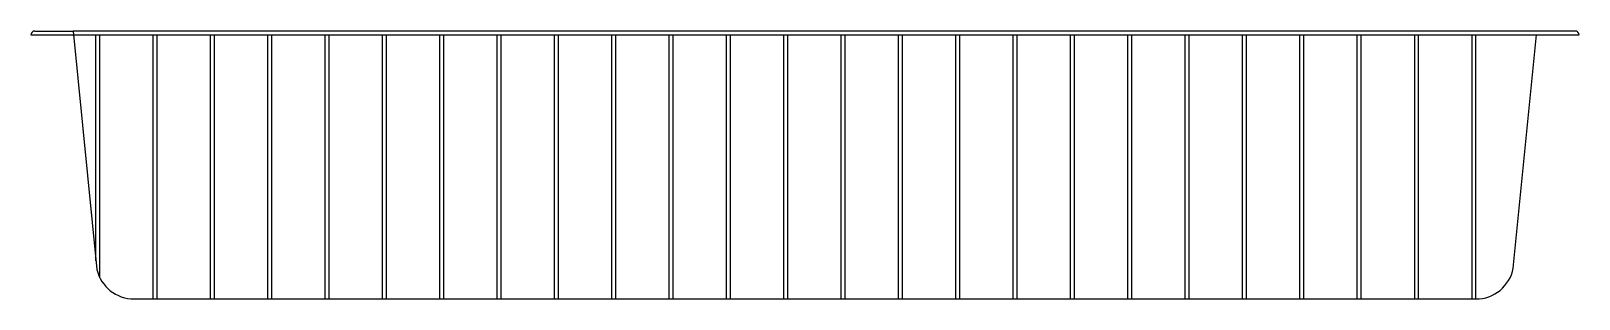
# Model space of a CAD drawing. Extents: x -1194.7 to -1186.6, y 259.88 to 261.28.
import ezdxf

# ---------------------------------------------------------------- set-up
doc = ezdxf.new("R2010")
doc.units = 0
doc.header["$LTSCALE"] = 10
doc.header["$MEASUREMENT"] = 0
doc.layers.add('Piscinas_Fibratec', color=4, linetype='CONTINUOUS')

msp = doc.modelspace()

# ---------------------------------------------------------------- linework, layer by layer
at = {"layer": 'Piscinas_Fibratec', "color": 2}
for p, q in [((-1194.6968, 261.2628), (-1186.5968, 261.2628)), ((-1194.6768, 261.2828), (-1194.4768, 261.2828)), ((-1186.8168, 261.2828), (-1194.4768, 261.2828)), ((-1186.6168, 261.2828), (-1186.8168, 261.2828))]:
    msp.add_line(p, q, dxfattribs=at)
at = {"layer": 'Piscinas_Fibratec'}
for p, q in [((-1194.4768, 261.2828), (-1194.3522, 260.037)), ((-1186.9407, 260.043), (-1186.8188, 261.2628)), ((-1194.1575, 259.8828), (-1187.1368, 259.8828))]:
    msp.add_line(p, q, dxfattribs=at)
at = {"layer": 'Piscinas_Fibratec', "color": 1}
for p, q in [((-1194.3568, 260.0827), (-1194.3568, 261.2628)), ((-1194.3368, 259.9941), (-1194.3368, 261.2628)), ((-1194.0568, 259.8828), (-1194.0568, 261.2628)), ((-1194.0368, 259.8828), (-1194.0368, 261.2628)), ((-1193.7568, 259.8828), (-1193.7568, 261.2628)), ((-1193.7368, 259.8828), (-1193.7368, 261.2628)), ((-1193.4568, 259.8828), (-1193.4568, 261.2628)), ((-1193.4368, 259.8828), (-1193.4368, 261.2628)), ((-1193.1568, 259.8828), (-1193.1568, 261.2628)), ((-1193.1368, 259.8828), (-1193.1368, 261.2628)), ((-1192.8568, 259.8828), (-1192.8568, 261.2628)), ((-1192.8368, 259.8828), (-1192.8368, 261.2628)), ((-1192.5568, 259.8828), (-1192.5568, 261.2628)), ((-1192.5368, 259.8828), (-1192.5368, 261.2628)), ((-1192.2568, 259.8828), (-1192.2568, 261.2628)), ((-1192.2368, 259.8828), (-1192.2368, 261.2628)), ((-1191.9568, 259.8828), (-1191.9568, 261.2628)), ((-1191.9368, 259.8828), (-1191.9368, 261.2628)), ((-1191.6568, 259.8828), (-1191.6568, 261.2628)), ((-1191.6368, 259.8828), (-1191.6368, 261.2628)), ((-1191.3568, 259.8828), (-1191.3568, 261.2628)), ((-1191.3368, 259.8828), (-1191.3368, 261.2628)), ((-1191.0568, 259.8828), (-1191.0568, 261.2628)), ((-1191.0368, 259.8828), (-1191.0368, 261.2628)), ((-1190.7568, 259.8828), (-1190.7568, 261.2628)), ((-1190.7368, 259.8828), (-1190.7368, 261.2628)), ((-1190.4568, 259.8828), (-1190.4568, 261.2628)), ((-1190.4368, 259.8828), (-1190.4368, 261.2628)), ((-1190.1568, 259.8828), (-1190.1568, 261.2628)), ((-1190.1368, 259.8828), (-1190.1368, 261.2628)), ((-1189.8568, 259.8828), (-1189.8568, 261.2628)), ((-1189.8368, 259.8828), (-1189.8368, 261.2628)), ((-1189.5568, 259.8828), (-1189.5568, 261.2628)), ((-1189.5368, 259.8828), (-1189.5368, 261.2628)), ((-1189.2568, 259.8828), (-1189.2568, 261.2628)), ((-1189.2368, 259.8828), (-1189.2368, 261.2628)), ((-1188.9568, 259.8828), (-1188.9568, 261.2628)), ((-1188.9368, 259.8828), (-1188.9368, 261.2628)), ((-1188.6568, 259.8828), (-1188.6568, 261.2628)), ((-1188.6368, 259.8828), (-1188.6368, 261.2628)), ((-1188.3568, 259.8828), (-1188.3568, 261.2628)), ((-1188.3368, 259.8828), (-1188.3368, 261.2628)), ((-1188.0568, 259.8828), (-1188.0568, 261.2628)), ((-1188.0368, 259.8828), (-1188.0368, 261.2628)), ((-1187.7568, 259.8828), (-1187.7568, 261.2628)), ((-1187.7368, 259.8828), (-1187.7368, 261.2628)), ((-1187.4568, 259.8828), (-1187.4568, 261.2628)), ((-1187.4368, 259.8828), (-1187.4368, 261.2628)), ((-1187.1568, 259.8828), (-1187.1568, 261.2628)), ((-1187.1368, 259.8828), (-1187.1368, 261.2628))]:
    msp.add_line(p, q, dxfattribs=at)
at = {"layer": 'Piscinas_Fibratec', "color": 2}
for centre, start, end in [((-1194.6768, 261.2628), 90, 180), ((-1186.6168, 261.2628), 0, 90)]:
    msp.add_arc(centre, 0.02, start, end, dxfattribs=at)
at = {"layer": 'Piscinas_Fibratec'}
for centre, start, end in [((-1194.1575, 260.0828), 193.23412, 270), ((-1187.1368, 260.0828), 270, 348.54278)]:
    msp.add_arc(centre, 0.2, start, end, dxfattribs=at)

doc.saveas('drawing.dxf')
